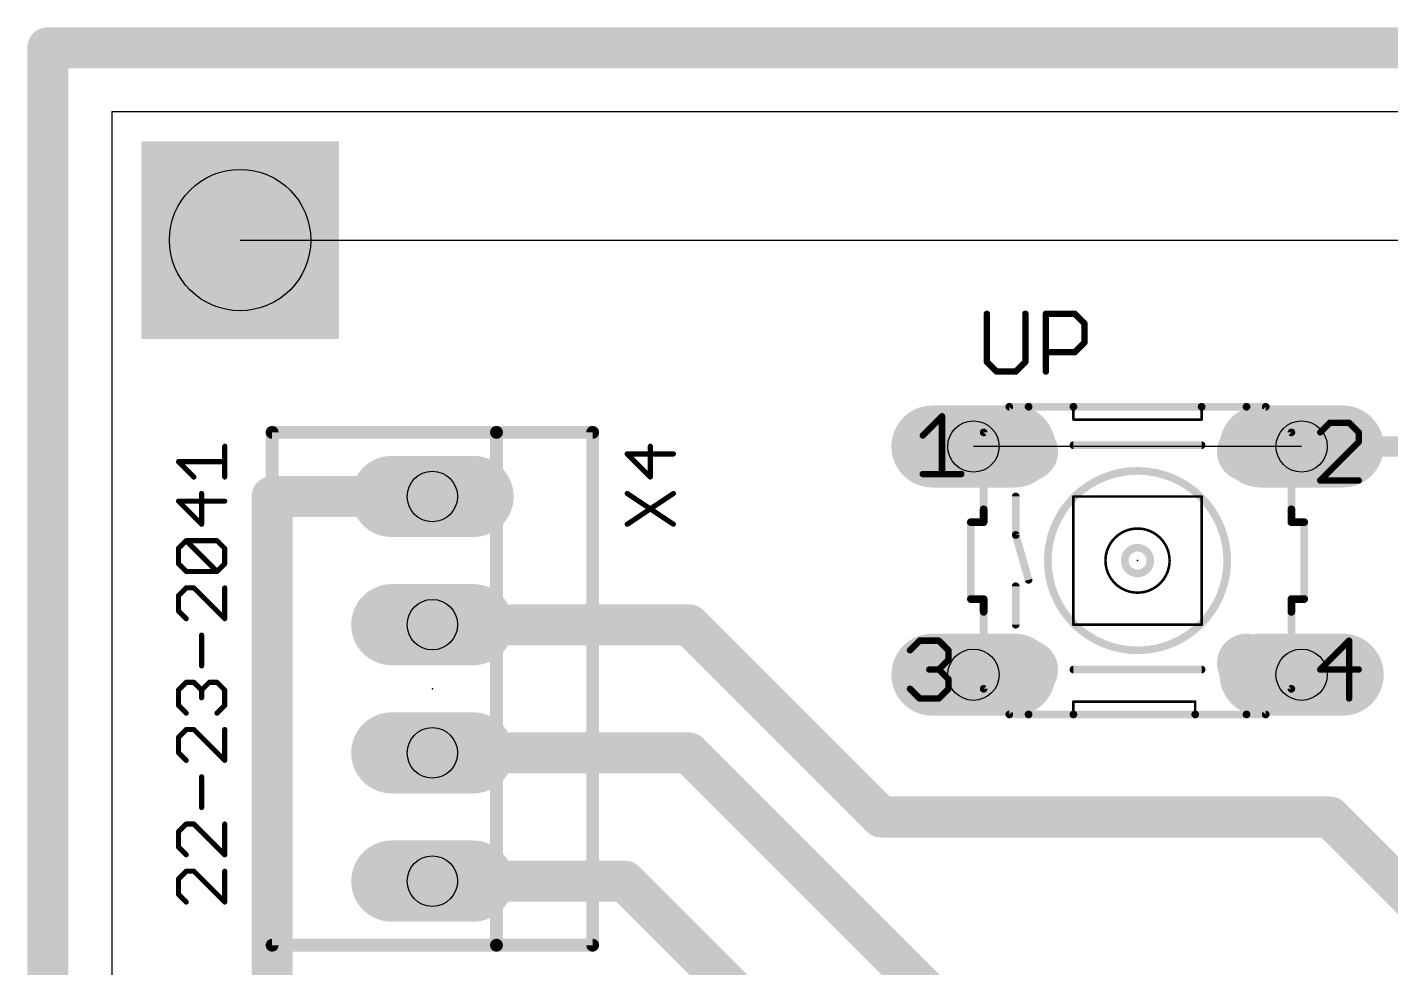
# Model space of a CAD drawing. Extents: x -0.07 to 1.67, y -0.07 to 2.57.
# Drawn here: x -0.066 to 0.998, y 1.832 to 2.566 of the extents above; entities that cross this region are included whole.
import ezdxf

# ---------------------------------------------------------------- set-up
doc = ezdxf.new("R2010")
doc.units = 0
for name, color, linetype in [('1', 22, 'CONTINUOUS'), ('17', 82, 'CONTINUOUS'), ('18', 82, 'CONTINUOUS'), ('19', 53, 'CONTINUOUS'), ('20', 7, 'CONTINUOUS'), ('21', 253, 'CONTINUOUS'), ('23', 7, 'CONTINUOUS'), ('25', 253, 'CONTINUOUS'), ('27', 253, 'CONTINUOUS'), ('29', 253, 'CONTINUOUS'), ('30', 253, 'CONTINUOUS'), ('44', 253, 'CONTINUOUS'), ('51', 253, 'CONTINUOUS')]:
    doc.layers.add(name, color=color, linetype=linetype)

# ---------------------------------------------------------------- blocks, each defined once
blk = doc.blocks.new('LONGP100')
at = {"const_width": 1}
blk.add_lwpolyline([(-0.5, 0), (0.5, 0)], dxfattribs=at)
at = {"const_width": 0.5}
for points in [[(-0.5, 0.25, 1), (-0.5, -0.25)], [(0.5, -0.25, 1), (0.5, 0.25)]]:
    blk.add_lwpolyline(points, format="xyb", dxfattribs=at)
blk = doc.blocks.new('SQUAREV')
blk.add_solid([(-0.5, -0.5), (0.5, -0.5), (-0.5, 0.5), (0.5, 0.5)])

msp = doc.modelspace()

# ---------------------------------------------------------------- linework, layer by layer
at = {"layer": '1'}
for points, const_width in [([(-0.05, 2.55), (1.65, 2.55)], 0.032), ([(-0.05, -0.05), (-0.05, 2.55)], 0.032), ([(0.928, 2.239), (1.011, 2.239)], 0.016), ([(0.125, 1.775), (0.125, 2.2)], 0.032), ([(0.125, 2.2), (0.25, 2.2)], 0.032), ([(0.45, 2.1), (0.25, 2.1)], 0.032), ([(0.6, 1.95), (0.45, 2.1)], 0.032), ([(0.45, 2), (0.25, 2)], 0.032), ([(0.672, 1.778), (0.45, 2)], 0.032), ([(0.95, 1.95), (0.6, 1.95)], 0.032), ([(1.211, 1.689), (0.95, 1.95)], 0.032), ([(0.25, 1.9), (0.4, 1.9)], 0.032), ([(0.4, 1.9), (0.55, 1.75)], 0.032)]:
    msp.add_lwpolyline(points, dxfattribs=dict(at, const_width=const_width))
for points, const_width in [([(-0.05, 2.558, 1), (-0.05, 2.542)], 0.016), ([(-0.042, 2.55, 1), (-0.058, 2.55)], 0.016), ([(0.928, 2.243, 1), (0.928, 2.235)], 0.008), ([(0.133, 2.2, 1), (0.117, 2.2)], 0.016), ([(0.125, 2.208, 1), (0.125, 2.192)], 0.016), ([(0.25, 2.192, 1), (0.25, 2.208)], 0.016), ([(0.25, 2.108, 1), (0.25, 2.092)], 0.016), ([(0.455657, 2.105657, 1), (0.444343, 2.094343)], 0.016), ([(0.45, 2.092, 1), (0.45, 2.108)], 0.016), ([(0.25, 2.008, 1), (0.25, 1.992)], 0.016), ([(0.455657, 2.005657, 1), (0.444343, 1.994343)], 0.016), ([(0.45, 1.992, 1), (0.45, 2.008)], 0.016), ([(0.6, 1.958, 1), (0.6, 1.942)], 0.016), ([(0.594343, 1.944343, 1), (0.605657, 1.955657)], 0.016), ([(0.955657, 1.955657, 1), (0.944343, 1.944343)], 0.016), ([(0.95, 1.942, 1), (0.95, 1.958)], 0.016), ([(0.25, 1.908, 1), (0.25, 1.892)], 0.016), ([(0.405657, 1.905657, 1), (0.394343, 1.894343)], 0.016), ([(0.4, 1.892, 1), (0.4, 1.908)], 0.016)]:
    msp.add_lwpolyline(points, format="xyb", dxfattribs=dict(at, const_width=const_width))
at = {"layer": '19'}
for p, q in [((0.1, 2.4), (1.5, 2.4)), ((0.928, 2.239), (0.672, 2.239))]:
    msp.add_line(p, q, dxfattribs=at)
at = {"layer": '20'}
for p, q in [((1.6, 2.5), (0, 2.5)), ((0, 2.5), (0, 0))]:
    msp.add_line(p, q, dxfattribs=at)
at = {"layer": '21'}
for points, const_width in [([(0.75, 2.27), (0.715, 2.27)], 0.006), ([(0.85, 2.27), (0.75, 2.27)], 0.006), ([(0.75, 2.27), (0.75, 2.26)], 0.002), ([(0.885, 2.27), (0.85, 2.27)], 0.006), ([(0.85, 2.26), (0.85, 2.27)], 0.002), ([(0.125, 1.85), (0.125, 2.25)], 0.01), ([(0.125, 2.25), (0.3, 2.25)], 0.01), ([(0.3, 2.25), (0.375, 2.25)], 0.01), ([(0.3, 2.25), (0.3, 1.85)], 0.01), ([(0.375, 2.25), (0.375, 1.85)], 0.01), ([(0.85, 2.26), (0.75, 2.26)], 0.002), ([(0.68, 2.18), (0.68, 2.19)], 0.006), ([(0.92, 2.18), (0.92, 2.19)], 0.006), ([(0.67, 2.18), (0.68, 2.18)], 0.006), ([(0.67, 2.18), (0.67, 2.12)], 0.006), ([(0.92, 2.18), (0.93, 2.18)], 0.006), ([(0.93, 2.12), (0.93, 2.18)], 0.006), ([(0.68, 2.12), (0.67, 2.12)], 0.006), ([(0.68, 2.12), (0.68, 2.11)], 0.006), ([(0.93, 2.12), (0.92, 2.12)], 0.006), ([(0.92, 2.12), (0.92, 2.11)], 0.006), ([(0.715, 2.03), (0.75, 2.03)], 0.006), ([(0.75, 2.03), (0.845, 2.03)], 0.006), ([(0.845, 2.04), (0.75, 2.04)], 0.002), ([(0.75, 2.04), (0.75, 2.03)], 0.002), ([(0.845, 2.03), (0.885, 2.03)], 0.006), ([(0.845, 2.04), (0.845, 2.03)], 0.002), ([(0.3, 1.85), (0.125, 1.85)], 0.01), ([(0.375, 1.85), (0.3, 1.85)], 0.01)]:
    msp.add_lwpolyline(points, dxfattribs=dict(at, const_width=const_width))
for points, const_width in [([(0.715, 2.2715, 1), (0.715, 2.2685)], 0.003), ([(0.75, 2.2715, 1), (0.75, 2.2685)], 0.003), ([(0.75, 2.2685, 1), (0.75, 2.2715)], 0.003), ([(0.7505, 2.27, 1), (0.7495, 2.27)], 0.001), ([(0.85, 2.2715, 1), (0.85, 2.2685)], 0.003), ([(0.85, 2.2685, 1), (0.85, 2.2715)], 0.003), ([(0.8505, 2.27, 1), (0.8495, 2.27)], 0.001), ([(0.885, 2.2685, 1), (0.885, 2.2715)], 0.003), ([(0.1275, 2.25, 1), (0.1225, 2.25)], 0.005), ([(0.125, 2.2525, 1), (0.125, 2.2475)], 0.005), ([(0.3, 2.2525, 1), (0.3, 2.2475)], 0.005), ([(0.3025, 2.25, 1), (0.2975, 2.25)], 0.005), ([(0.3, 2.2475, 1), (0.3, 2.2525)], 0.005), ([(0.3775, 2.25, 1), (0.3725, 2.25)], 0.005), ([(0.375, 2.2475, 1), (0.375, 2.2525)], 0.005), ([(0.75, 2.2605, 1), (0.75, 2.2595)], 0.001), ([(0.7495, 2.26, 1), (0.7505, 2.26)], 0.001), ([(0.8495, 2.26, 1), (0.8505, 2.26)], 0.001), ([(0.85, 2.2595, 1), (0.85, 2.2605)], 0.001), ([(0.8, 2.08, 1), (0.8, 2.22, 1), (0.8, 2.08)], 0.006), ([(0.6815, 2.19, 1), (0.6785, 2.19)], 0.003), ([(0.9215, 2.19, 1), (0.9185, 2.19)], 0.003), ([(0.67, 2.1815, 1), (0.67, 2.1785)], 0.003), ([(0.6715, 2.18, 1), (0.6685, 2.18)], 0.003), ([(0.6785, 2.18, 1), (0.6815, 2.18)], 0.003), ([(0.68, 2.1785, 1), (0.68, 2.1815)], 0.003), ([(0.92, 2.1815, 1), (0.92, 2.1785)], 0.003), ([(0.9185, 2.18, 1), (0.9215, 2.18)], 0.003), ([(0.9315, 2.18, 1), (0.9285, 2.18)], 0.003), ([(0.93, 2.1785, 1), (0.93, 2.1815)], 0.003), ([(0.8, 2.14, 1), (0.8, 2.16, 1), (0.8, 2.14)], 0.006), ([(0.67, 2.1215, 1), (0.67, 2.1185)], 0.003), ([(0.6685, 2.12, 1), (0.6715, 2.12)], 0.003), ([(0.6815, 2.12, 1), (0.6785, 2.12)], 0.003), ([(0.68, 2.1185, 1), (0.68, 2.1215)], 0.003), ([(0.92, 2.1215, 1), (0.92, 2.1185)], 0.003), ([(0.9215, 2.12, 1), (0.9185, 2.12)], 0.003), ([(0.9285, 2.12, 1), (0.9315, 2.12)], 0.003), ([(0.93, 2.1185, 1), (0.93, 2.1215)], 0.003), ([(0.6785, 2.11, 1), (0.6815, 2.11)], 0.003), ([(0.9185, 2.11, 1), (0.9215, 2.11)], 0.003), ([(0.715, 2.0315, 1), (0.715, 2.0285)], 0.003), ([(0.75, 2.0315, 1), (0.75, 2.0285)], 0.003), ([(0.75, 2.0285, 1), (0.75, 2.0315)], 0.003), ([(0.75, 2.0405, 1), (0.75, 2.0395)], 0.001), ([(0.7505, 2.04, 1), (0.7495, 2.04)], 0.001), ([(0.845, 2.0315, 1), (0.845, 2.0285)], 0.003), ([(0.845, 2.0285, 1), (0.845, 2.0315)], 0.003), ([(0.8455, 2.04, 1), (0.8445, 2.04)], 0.001), ([(0.845, 2.0395, 1), (0.845, 2.0405)], 0.001), ([(0.885, 2.0285, 1), (0.885, 2.0315)], 0.003), ([(0.7495, 2.03, 1), (0.7505, 2.03)], 0.001), ([(0.8445, 2.03, 1), (0.8455, 2.03)], 0.001), ([(0.125, 1.8525, 1), (0.125, 1.8475)], 0.005), ([(0.1225, 1.85, 1), (0.1275, 1.85)], 0.005), ([(0.3, 1.8525, 1), (0.3, 1.8475)], 0.005), ([(0.2975, 1.85, 1), (0.3025, 1.85)], 0.005), ([(0.3, 1.8475, 1), (0.3, 1.8525)], 0.005), ([(0.3725, 1.85, 1), (0.3775, 1.85)], 0.005), ([(0.375, 1.8475, 1), (0.375, 1.8525)], 0.005)]:
    msp.add_lwpolyline(points, format="xyb", dxfattribs=dict(at, const_width=const_width))
at = {"layer": '23'}
for p in [(0.8, 2.15), (0.25, 2.05)]:
    msp.add_point(p, dxfattribs=at)
at = {"layer": '25'}
for points, const_width in [([(0.6825, 2.342538), (0.6825, 2.305006)], 0.005), ([(0.712526, 2.305006), (0.712526, 2.342538)], 0.005), ([(0.728539, 2.2975), (0.728539, 2.342538)], 0.005), ([(0.728539, 2.342538), (0.751058, 2.342538)], 0.005), ([(0.751058, 2.342538), (0.758565, 2.335032)], 0.005), ([(0.758565, 2.335032), (0.758565, 2.320019)], 0.005), ([(0.758565, 2.320019), (0.751058, 2.312513)], 0.005), ([(0.751058, 2.312513), (0.728539, 2.312513)], 0.005), ([(0.6825, 2.305006), (0.690006, 2.2975)], 0.005), ([(0.690006, 2.2975), (0.705019, 2.2975)], 0.005), ([(0.705019, 2.2975), (0.712526, 2.305006)], 0.005), ([(0.438, 2.233184), (0.401969, 2.233184)], 0.004), ([(0.401969, 2.233184), (0.419985, 2.215169)], 0.004), ([(0.419985, 2.215169), (0.419985, 2.239189)], 0.004), ([(0.401969, 2.178337), (0.438, 2.202358)], 0.004), ([(0.401969, 2.202358), (0.438, 2.178337)], 0.004)]:
    msp.add_lwpolyline(points, dxfattribs=dict(at, const_width=const_width))
for points, const_width in [([(0.68375, 2.342538, 1), (0.68125, 2.342538)], 0.0025), ([(0.713776, 2.342538, 1), (0.711276, 2.342538)], 0.0025), ([(0.729789, 2.342538, 1), (0.727289, 2.342538)], 0.0025), ([(0.728539, 2.343788, 1), (0.728539, 2.341288)], 0.0025), ([(0.751942, 2.343422, 1), (0.750175, 2.341655)], 0.0025), ([(0.751058, 2.341288, 1), (0.751058, 2.343788)], 0.0025), ([(0.759815, 2.335032, 1), (0.757315, 2.335032)], 0.0025), ([(0.757681, 2.334148, 1), (0.759449, 2.335916)], 0.0025), ([(0.757315, 2.320019, 1), (0.759815, 2.320019)], 0.0025), ([(0.759449, 2.319135, 1), (0.757681, 2.320903)], 0.0025), ([(0.728539, 2.313763, 1), (0.728539, 2.311263)], 0.0025), ([(0.750175, 2.313397, 1), (0.751942, 2.311629)], 0.0025), ([(0.751058, 2.311263, 1), (0.751058, 2.313763)], 0.0025), ([(0.683384, 2.30589, 1), (0.681616, 2.304123)], 0.0025), ([(0.68125, 2.305006, 1), (0.68375, 2.305006)], 0.0025), ([(0.690006, 2.29875, 1), (0.690006, 2.29625)], 0.0025), ([(0.689123, 2.296616, 1), (0.69089, 2.298384)], 0.0025), ([(0.704135, 2.298384, 1), (0.705903, 2.296616)], 0.0025), ([(0.705019, 2.29625, 1), (0.705019, 2.29875)], 0.0025), ([(0.711276, 2.305006, 1), (0.713776, 2.305006)], 0.0025), ([(0.713409, 2.304123, 1), (0.711642, 2.30589)], 0.0025), ([(0.727289, 2.2975, 1), (0.729789, 2.2975)], 0.0025), ([(0.401969, 2.234184, 1), (0.401969, 2.232184)], 0.002), ([(0.402676, 2.233891, 1), (0.401262, 2.232477)], 0.002), ([(0.420985, 2.239189, 1), (0.418985, 2.239189)], 0.002), ([(0.438, 2.232184, 1), (0.438, 2.234184)], 0.002), ([(0.418985, 2.215169, 1), (0.420985, 2.215169)], 0.002), ([(0.419278, 2.214461, 1), (0.420692, 2.215876)], 0.002), ([(0.402524, 2.20319, 1), (0.401415, 2.201525)], 0.002), ([(0.438555, 2.201525, 1), (0.437445, 2.20319)], 0.002), ([(0.401415, 2.179169, 1), (0.402524, 2.177505)], 0.002), ([(0.437445, 2.177505, 1), (0.438555, 2.179169)], 0.002)]:
    msp.add_lwpolyline(points, format="xyb", dxfattribs=dict(at, const_width=const_width))
at = {"layer": '27', "const_width": 0.004}
for points in [[(0.088, 2.215168), (0.088, 2.239189)], [(0.06398, 2.215168), (0.051969, 2.227179)], [(0.051969, 2.227179), (0.088, 2.227179)], [(0.069985, 2.178337), (0.069985, 2.202357)], [(0.088, 2.196352), (0.051969, 2.196352)], [(0.051969, 2.196352), (0.069985, 2.178337)], [(0.051969, 2.159521), (0.057974, 2.165526)], [(0.051969, 2.14751), (0.051969, 2.159521)], [(0.057974, 2.165526), (0.081995, 2.165526)], [(0.081995, 2.141505), (0.057974, 2.165526)], [(0.081995, 2.165526), (0.088, 2.159521)], [(0.088, 2.159521), (0.088, 2.14751)], [(0.057974, 2.141505), (0.051969, 2.14751)], [(0.088, 2.14751), (0.081995, 2.141505)], [(0.081995, 2.141505), (0.057974, 2.141505)], [(0.057974, 2.128694), (0.051969, 2.122689)], [(0.06398, 2.128694), (0.057974, 2.128694)], [(0.088, 2.104674), (0.06398, 2.128694)], [(0.088, 2.128694), (0.088, 2.104674)], [(0.051969, 2.122689), (0.051969, 2.110679)], [(0.051969, 2.110679), (0.057974, 2.104674)], [(0.069985, 2.067843), (0.069985, 2.091863)], [(0.051969, 2.049026), (0.057974, 2.055031)], [(0.057974, 2.055031), (0.06398, 2.055031)], [(0.06398, 2.055031), (0.069985, 2.049026)], [(0.069985, 2.049026), (0.07599, 2.055031)], [(0.07599, 2.055031), (0.081995, 2.055031)], [(0.081995, 2.055031), (0.088, 2.049026)], [(0.051969, 2.037016), (0.051969, 2.049026)], [(0.069985, 2.049026), (0.069985, 2.043021)], [(0.088, 2.049026), (0.088, 2.037016)], [(0.057974, 2.031011), (0.051969, 2.037016)], [(0.088, 2.037016), (0.081995, 2.031011)], [(0.057974, 2.0182), (0.051969, 2.012195)], [(0.051969, 2.012195), (0.051969, 2.000185)], [(0.06398, 2.0182), (0.057974, 2.0182)], [(0.088, 1.99418), (0.06398, 2.0182)], [(0.088, 2.0182), (0.088, 1.99418)], [(0.051969, 2.000185), (0.057974, 1.99418)], [(0.069985, 1.957348), (0.069985, 1.981369)], [(0.057974, 1.944537), (0.051969, 1.938532)], [(0.06398, 1.944537), (0.057974, 1.944537)], [(0.088, 1.920517), (0.06398, 1.944537)], [(0.088, 1.944537), (0.088, 1.920517)], [(0.051969, 1.938532), (0.051969, 1.926522)], [(0.051969, 1.926522), (0.057974, 1.920517)], [(0.057974, 1.907706), (0.051969, 1.901701)], [(0.051969, 1.901701), (0.051969, 1.88969)], [(0.06398, 1.907706), (0.057974, 1.907706)], [(0.088, 1.883685), (0.06398, 1.907706)], [(0.088, 1.907706), (0.088, 1.883685)], [(0.051969, 1.88969), (0.057974, 1.883685)]]:
    msp.add_lwpolyline(points, dxfattribs=at)
at = {"layer": '27', "const_width": 0.002}
for points in [[(0.089, 2.239189, 1), (0.087, 2.239189)], [(0.052676, 2.227886, 1), (0.051262, 2.226471)], [(0.051969, 2.228179, 1), (0.051969, 2.226179)], [(0.088, 2.226179, 1), (0.088, 2.228179)], [(0.063272, 2.214461, 1), (0.064687, 2.215875)], [(0.087, 2.215168, 1), (0.089, 2.215168)], [(0.070985, 2.202357, 1), (0.068985, 2.202357)], [(0.051969, 2.197352, 1), (0.051969, 2.195352)], [(0.052676, 2.197059, 1), (0.051262, 2.195645)], [(0.088, 2.195352, 1), (0.088, 2.197352)], [(0.068985, 2.178337, 1), (0.070985, 2.178337)], [(0.069278, 2.17763, 1), (0.070692, 2.179044)], [(0.052969, 2.159521, 1), (0.050969, 2.159521)], [(0.051262, 2.160228, 1), (0.052676, 2.158814)], [(0.057974, 2.166526, 1), (0.057974, 2.164526)], [(0.058682, 2.166233, 1), (0.057267, 2.164819)], [(0.058682, 2.164819, 1), (0.057267, 2.166233)], [(0.082702, 2.166233, 1), (0.081288, 2.164819)], [(0.081995, 2.164526, 1), (0.081995, 2.166526)], [(0.089, 2.159521, 1), (0.087, 2.159521)], [(0.087293, 2.158814, 1), (0.088707, 2.160228)], [(0.052676, 2.148218, 1), (0.051262, 2.146803)], [(0.050969, 2.14751, 1), (0.052969, 2.14751)], [(0.087, 2.14751, 1), (0.089, 2.14751)], [(0.088707, 2.146803, 1), (0.087293, 2.148218)], [(0.057974, 2.142505, 1), (0.057974, 2.140505)], [(0.057267, 2.140798, 1), (0.058682, 2.142213)], [(0.081288, 2.142213, 1), (0.082702, 2.140798)], [(0.081288, 2.140798, 1), (0.082702, 2.142213)], [(0.081995, 2.140505, 1), (0.081995, 2.142505)], [(0.057974, 2.129694, 1), (0.057974, 2.127694)], [(0.058682, 2.127987, 1), (0.057267, 2.129402)], [(0.064687, 2.129401, 1), (0.063272, 2.127987)], [(0.06398, 2.127694, 1), (0.06398, 2.129694)], [(0.089, 2.128694, 1), (0.087, 2.128694)], [(0.052969, 2.122689, 1), (0.050969, 2.122689)], [(0.051262, 2.123396, 1), (0.052676, 2.121982)], [(0.052676, 2.111386, 1), (0.051262, 2.109972)], [(0.050969, 2.110679, 1), (0.052969, 2.110679)], [(0.057267, 2.103967, 1), (0.058682, 2.105381)], [(0.087293, 2.103967, 1), (0.088707, 2.105381)], [(0.087, 2.104674, 1), (0.089, 2.104674)], [(0.070985, 2.091863, 1), (0.068985, 2.091863)], [(0.068985, 2.067843, 1), (0.070985, 2.067843)], [(0.057974, 2.056031, 1), (0.057974, 2.054031)], [(0.058682, 2.054324, 1), (0.057267, 2.055739)], [(0.064687, 2.055739, 1), (0.063272, 2.054324)], [(0.06398, 2.054031, 1), (0.06398, 2.056031)], [(0.07599, 2.056031, 1), (0.07599, 2.054031)], [(0.076697, 2.054324, 1), (0.075283, 2.055739)], [(0.082702, 2.055739, 1), (0.081288, 2.054324)], [(0.081995, 2.054031, 1), (0.081995, 2.056031)], [(0.052969, 2.049026, 1), (0.050969, 2.049026)], [(0.051262, 2.049734, 1), (0.052676, 2.048319)], [(0.070985, 2.049026, 1), (0.068985, 2.049026)], [(0.069278, 2.049734, 1), (0.070692, 2.048319)], [(0.068985, 2.043021, 1), (0.070985, 2.043021)], [(0.069278, 2.048319, 1), (0.070692, 2.049734)], [(0.089, 2.049026, 1), (0.087, 2.049026)], [(0.087293, 2.048319, 1), (0.088707, 2.049734)], [(0.052676, 2.037723, 1), (0.051262, 2.036309)], [(0.050969, 2.037016, 1), (0.052969, 2.037016)], [(0.057267, 2.030304, 1), (0.058682, 2.031718)], [(0.081288, 2.031718, 1), (0.082702, 2.030304)], [(0.087, 2.037016, 1), (0.089, 2.037016)], [(0.088707, 2.036309, 1), (0.087293, 2.037723)], [(0.052969, 2.012195, 1), (0.050969, 2.012195)], [(0.051262, 2.012902, 1), (0.052676, 2.011488)], [(0.057974, 2.0192, 1), (0.057974, 2.0172)], [(0.058682, 2.017493, 1), (0.057267, 2.018907)], [(0.064687, 2.018907, 1), (0.063272, 2.017493)], [(0.06398, 2.0172, 1), (0.06398, 2.0192)], [(0.089, 2.0182, 1), (0.087, 2.0182)], [(0.052676, 2.000892, 1), (0.051262, 1.999478)], [(0.050969, 2.000185, 1), (0.052969, 2.000185)], [(0.057267, 1.993473, 1), (0.058682, 1.994887)], [(0.087, 1.99418, 1), (0.089, 1.99418)], [(0.087293, 1.993473, 1), (0.088707, 1.994887)], [(0.070985, 1.981369, 1), (0.068985, 1.981369)], [(0.068985, 1.957348, 1), (0.070985, 1.957348)], [(0.057974, 1.945537, 1), (0.057974, 1.943537)], [(0.058682, 1.94383, 1), (0.057267, 1.945244)], [(0.064687, 1.945244, 1), (0.063272, 1.94383)], [(0.06398, 1.943537, 1), (0.06398, 1.945537)], [(0.089, 1.944537, 1), (0.087, 1.944537)], [(0.052969, 1.938532, 1), (0.050969, 1.938532)], [(0.051262, 1.939239, 1), (0.052676, 1.937825)], [(0.052676, 1.927229, 1), (0.051262, 1.925815)], [(0.050969, 1.926522, 1), (0.052969, 1.926522)], [(0.057267, 1.91981, 1), (0.058682, 1.921224)], [(0.087, 1.920517, 1), (0.089, 1.920517)], [(0.087293, 1.91981, 1), (0.088707, 1.921224)], [(0.052969, 1.901701, 1), (0.050969, 1.901701)], [(0.057974, 1.908706, 1), (0.057974, 1.906706)], [(0.058682, 1.906999, 1), (0.057267, 1.908413)], [(0.064687, 1.908413, 1), (0.063272, 1.906999)], [(0.06398, 1.906706, 1), (0.06398, 1.908706)], [(0.089, 1.907706, 1), (0.087, 1.907706)], [(0.051262, 1.902408, 1), (0.052676, 1.900994)], [(0.052676, 1.890397, 1), (0.051262, 1.888983)], [(0.050969, 1.88969, 1), (0.052969, 1.88969)], [(0.057267, 1.882978, 1), (0.058682, 1.884392)], [(0.087, 1.883685, 1), (0.089, 1.883685)], [(0.087293, 1.882978, 1), (0.088707, 1.884392)]]:
    msp.add_lwpolyline(points, format="xyb", dxfattribs=at)
at = {"layer": '44'}
for centre, radius in [((0.1, 2.4), 0.055118), ((0.672, 2.239), 0.02), ((0.928, 2.239), 0.02), ((0.25, 2.2), 0.019685), ((0.25, 2.1), 0.019685), ((0.672, 2.061), 0.02), ((0.928, 2.061), 0.02), ((0.25, 2), 0.019685), ((0.25, 1.9), 0.019685)]:
    msp.add_circle(centre, radius, dxfattribs=at)
at = {"layer": '51'}
for points, const_width in [([(0.7, 2.27), (0.68, 2.25)], 0.006), ([(0.7, 2.27), (0.715, 2.27)], 0.006), ([(0.9, 2.27), (0.885, 2.27)], 0.006), ([(0.92, 2.25), (0.9, 2.27)], 0.006), ([(0.6325, 2.247526), (0.647513, 2.262538)], 0.005), ([(0.647513, 2.262538), (0.647513, 2.2175)], 0.005), ([(0.950006, 2.257538), (0.9425, 2.250032)], 0.005), ([(0.965019, 2.257538), (0.950006, 2.257538)], 0.005), ([(0.972526, 2.250032), (0.965019, 2.257538)], 0.005), ([(0.68, 2.25), (0.68, 2.19)], 0.006), ([(0.92, 2.19), (0.92, 2.25)], 0.006), ([(0.9425, 2.2125), (0.972526, 2.242526)], 0.005), ([(0.972526, 2.242526), (0.972526, 2.250032)], 0.005), ([(0.85, 2.24), (0.75, 2.24)], 0.006), ([(0.6325, 2.2175), (0.662526, 2.2175)], 0.005), ([(0.972526, 2.2125), (0.9425, 2.2125)], 0.005), ([(0.705, 2.2), (0.705, 2.17)], 0.006), ([(0.75, 2.2), (0.75, 2.1)], 0.002), ([(0.75, 2.2), (0.85, 2.2)], 0.002), ([(0.85, 2.1), (0.85, 2.2)], 0.002), ([(0.705, 2.17), (0.715, 2.135)], 0.006), ([(0.705, 2.13), (0.705, 2.1)], 0.006), ([(0.68, 2.05), (0.68, 2.11)], 0.006), ([(0.92, 2.05), (0.92, 2.11)], 0.006), ([(0.85, 2.1), (0.75, 2.1)], 0.002), ([(0.6225, 2.080032), (0.630006, 2.087538)], 0.005), ([(0.630006, 2.087538), (0.645019, 2.087538)], 0.005), ([(0.645019, 2.087538), (0.652526, 2.080032)], 0.005), ([(0.965019, 2.087538), (0.9425, 2.065019)], 0.005), ([(0.965019, 2.0425), (0.965019, 2.087538)], 0.005), ([(0.652526, 2.072526), (0.645019, 2.065019)], 0.005), ([(0.652526, 2.080032), (0.652526, 2.072526)], 0.005), ([(0.645019, 2.065019), (0.637513, 2.065019)], 0.005), ([(0.645019, 2.065019), (0.652526, 2.057513)], 0.005), ([(0.75, 2.065), (0.85, 2.065)], 0.006), ([(0.9425, 2.065019), (0.972526, 2.065019)], 0.005), ([(0.652526, 2.057513), (0.652526, 2.050006)], 0.005), ([(0.7, 2.03), (0.68, 2.05)], 0.006), ([(0.9, 2.03), (0.92, 2.05)], 0.006), ([(0.630006, 2.0425), (0.6225, 2.050006)], 0.005), ([(0.645019, 2.0425), (0.630006, 2.0425)], 0.005), ([(0.652526, 2.050006), (0.645019, 2.0425)], 0.005), ([(0.7, 2.03), (0.715, 2.03)], 0.006), ([(0.9, 2.03), (0.885, 2.03)], 0.006)]:
    msp.add_lwpolyline(points, dxfattribs=dict(at, const_width=const_width))
for points, const_width in [([(0.7, 2.2715, 1), (0.7, 2.2685)], 0.003), ([(0.701061, 2.268939, 1), (0.698939, 2.271061)], 0.003), ([(0.715, 2.2685, 1), (0.715, 2.2715)], 0.003), ([(0.885, 2.2715, 1), (0.885, 2.2685)], 0.003), ([(0.901061, 2.271061, 1), (0.898939, 2.268939)], 0.003), ([(0.9, 2.2685, 1), (0.9, 2.2715)], 0.003), ([(0.648763, 2.262538, 1), (0.646263, 2.262538)], 0.0025), ([(0.648397, 2.261655, 1), (0.646629, 2.263422)], 0.0025), ([(0.715, 2.215, 1), (0.715, 2.255, 1), (0.715, 2.215)], 0.006), ([(0.885, 2.215, 1), (0.885, 2.255, 1), (0.885, 2.215)], 0.006), ([(0.950006, 2.258788, 1), (0.950006, 2.256288)], 0.0025), ([(0.95089, 2.256655, 1), (0.949123, 2.258422)], 0.0025), ([(0.965903, 2.258422, 1), (0.964135, 2.256655)], 0.0025), ([(0.965019, 2.256288, 1), (0.965019, 2.258788)], 0.0025), ([(0.631616, 2.248409, 1), (0.633384, 2.246642)], 0.0025), ([(0.6815, 2.25, 1), (0.6785, 2.25)], 0.003), ([(0.678939, 2.251061, 1), (0.681061, 2.248939)], 0.003), ([(0.9215, 2.25, 1), (0.9185, 2.25)], 0.003), ([(0.918939, 2.248939, 1), (0.921061, 2.251061)], 0.003), ([(0.941616, 2.250916, 1), (0.943384, 2.249148)], 0.0025), ([(0.973776, 2.250032, 1), (0.971276, 2.250032)], 0.0025), ([(0.971642, 2.249148, 1), (0.973409, 2.250916)], 0.0025), ([(0.973409, 2.241642, 1), (0.971642, 2.243409)], 0.0025), ([(0.75, 2.2415, 1), (0.75, 2.2385)], 0.003), ([(0.85, 2.2385, 1), (0.85, 2.2415)], 0.003), ([(0.971276, 2.242526, 1), (0.973776, 2.242526)], 0.0025), ([(0.6325, 2.21875, 1), (0.6325, 2.21625)], 0.0025), ([(0.646263, 2.2175, 1), (0.648763, 2.2175)], 0.0025), ([(0.662526, 2.21625, 1), (0.662526, 2.21875)], 0.0025), ([(0.9425, 2.21375, 1), (0.9425, 2.21125)], 0.0025), ([(0.941616, 2.213384, 1), (0.943384, 2.211616)], 0.0025), ([(0.972526, 2.21125, 1), (0.972526, 2.21375)], 0.0025), ([(0.7065, 2.2, 1), (0.7035, 2.2)], 0.003), ([(0.6785, 2.19, 1), (0.6815, 2.19)], 0.003), ([(0.7505, 2.2, 1), (0.7495, 2.2)], 0.001), ([(0.75, 2.2005, 1), (0.75, 2.1995)], 0.001), ([(0.8505, 2.2, 1), (0.8495, 2.2)], 0.001), ([(0.85, 2.1995, 1), (0.85, 2.2005)], 0.001), ([(0.9185, 2.19, 1), (0.9215, 2.19)], 0.003), ([(0.706442, 2.170412, 1), (0.703558, 2.169588)], 0.003), ([(0.7035, 2.17, 1), (0.7065, 2.17)], 0.003), ([(0.8, 2.125, 1), (0.8, 2.175, 1), (0.8, 2.125)], 0.002), ([(0.7065, 2.13, 1), (0.7035, 2.13)], 0.003), ([(0.713558, 2.134588, 1), (0.716442, 2.135412)], 0.003), ([(0.6815, 2.11, 1), (0.6785, 2.11)], 0.003), ([(0.9215, 2.11, 1), (0.9185, 2.11)], 0.003), ([(0.7035, 2.1, 1), (0.7065, 2.1)], 0.003), ([(0.75, 2.1005, 1), (0.75, 2.0995)], 0.001), ([(0.7495, 2.1, 1), (0.7505, 2.1)], 0.001), ([(0.8495, 2.1, 1), (0.8505, 2.1)], 0.001), ([(0.85, 2.0995, 1), (0.85, 2.1005)], 0.001), ([(0.630006, 2.088788, 1), (0.630006, 2.086288)], 0.0025), ([(0.63089, 2.086655, 1), (0.629123, 2.088422)], 0.0025), ([(0.645903, 2.088422, 1), (0.644135, 2.086655)], 0.0025), ([(0.645019, 2.086288, 1), (0.645019, 2.088788)], 0.0025), ([(0.715, 2.045, 1), (0.715, 2.085, 1), (0.715, 2.045)], 0.006), ([(0.885, 2.05, 1), (0.885, 2.09, 1), (0.885, 2.05)], 0.006), ([(0.966269, 2.087538, 1), (0.963769, 2.087538)], 0.0025), ([(0.965903, 2.086655, 1), (0.964135, 2.088422)], 0.0025), ([(0.621616, 2.080916, 1), (0.623384, 2.079148)], 0.0025), ([(0.653776, 2.080032, 1), (0.651276, 2.080032)], 0.0025), ([(0.651642, 2.079148, 1), (0.653409, 2.080916)], 0.0025), ([(0.653409, 2.071642, 1), (0.651642, 2.073409)], 0.0025), ([(0.637513, 2.066269, 1), (0.637513, 2.063769)], 0.0025), ([(0.645903, 2.065903, 1), (0.644135, 2.064135)], 0.0025), ([(0.644135, 2.065903, 1), (0.645903, 2.064135)], 0.0025), ([(0.645019, 2.063769, 1), (0.645019, 2.066269)], 0.0025), ([(0.651276, 2.072526, 1), (0.653776, 2.072526)], 0.0025), ([(0.75, 2.0665, 1), (0.75, 2.0635)], 0.003), ([(0.85, 2.0635, 1), (0.85, 2.0665)], 0.003), ([(0.9425, 2.066269, 1), (0.9425, 2.063769)], 0.0025), ([(0.941616, 2.065903, 1), (0.943384, 2.064135)], 0.0025), ([(0.972526, 2.063769, 1), (0.972526, 2.066269)], 0.0025), ([(0.653776, 2.057513, 1), (0.651276, 2.057513)], 0.0025), ([(0.651642, 2.056629, 1), (0.653409, 2.058397)], 0.0025), ([(0.681061, 2.051061, 1), (0.678939, 2.048939)], 0.003), ([(0.921061, 2.048939, 1), (0.918939, 2.051061)], 0.003), ([(0.623384, 2.05089, 1), (0.621616, 2.049123)], 0.0025), ([(0.630006, 2.04375, 1), (0.630006, 2.04125)], 0.0025), ([(0.629123, 2.041616, 1), (0.63089, 2.043384)], 0.0025), ([(0.644135, 2.043384, 1), (0.645903, 2.041616)], 0.0025), ([(0.645019, 2.04125, 1), (0.645019, 2.04375)], 0.0025), ([(0.651276, 2.050006, 1), (0.653776, 2.050006)], 0.0025), ([(0.653409, 2.049123, 1), (0.651642, 2.05089)], 0.0025), ([(0.6785, 2.05, 1), (0.6815, 2.05)], 0.003), ([(0.9185, 2.05, 1), (0.9215, 2.05)], 0.003), ([(0.963769, 2.0425, 1), (0.966269, 2.0425)], 0.0025), ([(0.7, 2.0315, 1), (0.7, 2.0285)], 0.003), ([(0.698939, 2.028939, 1), (0.701061, 2.031061)], 0.003), ([(0.715, 2.0285, 1), (0.715, 2.0315)], 0.003), ([(0.885, 2.0315, 1), (0.885, 2.0285)], 0.003), ([(0.898939, 2.031061, 1), (0.901061, 2.028939)], 0.003), ([(0.9, 2.0285, 1), (0.9, 2.0315)], 0.003)]:
    msp.add_lwpolyline(points, format="xyb", dxfattribs=dict(at, const_width=const_width))

# ---------------------------------------------------------------- block references
at = {"layer": '17'}
for p, xscale, yscale in [((0.672, 2.239), 0.06, 0.06), ((0.672, 2.239), 0.06, 0.06), ((0.928, 2.239), 0.06, 0.06), ((0.928, 2.239), 0.06, 0.06), ((0.25, 2.2), 0.05937, 0.05937), ((0.25, 2.2), 0.05937, 0.05937), ((0.25, 2.1), 0.05937, 0.05937), ((0.25, 2.1), 0.05937, 0.05937), ((0.672, 2.061), 0.06, 0.06), ((0.672, 2.061), 0.06, 0.06), ((0.928, 2.061), 0.06, 0.06), ((0.928, 2.061), 0.06, 0.06), ((0.25, 2), 0.05937, 0.05937), ((0.25, 2), 0.05937, 0.05937), ((0.25, 1.9), 0.05937, 0.05937), ((0.25, 1.9), 0.05937, 0.05937)]:
    msp.add_blockref('LONGP100', p, dxfattribs=dict(at, xscale=xscale, yscale=yscale))
at = {"layer": '18', "xscale": 0.150236, "yscale": 0.150236}
msp.add_blockref('SQUAREV', (0.1, 2.4), dxfattribs=at)
msp.add_blockref('SQUAREV', (0.1, 2.4), dxfattribs=at)
at = {"layer": '29'}
for name, p, xscale, yscale in [('SQUAREV', (0.1, 2.4), 0.154236, 0.154236), ('LONGP100', (0.672, 2.239), 0.064, 0.064), ('LONGP100', (0.928, 2.239), 0.064, 0.064), ('LONGP100', (0.25, 2.2), 0.06337, 0.06337), ('LONGP100', (0.25, 2.1), 0.06337, 0.06337), ('LONGP100', (0.672, 2.061), 0.064, 0.064), ('LONGP100', (0.928, 2.061), 0.064, 0.064), ('LONGP100', (0.25, 2), 0.06337, 0.06337), ('LONGP100', (0.25, 1.9), 0.06337, 0.06337)]:
    msp.add_blockref(name, p, dxfattribs=dict(at, xscale=xscale, yscale=yscale))
at = {"layer": '30'}
for name, p, xscale, yscale in [('SQUAREV', (0.1, 2.4), 0.154236, 0.154236), ('LONGP100', (0.672, 2.239), 0.064, 0.064), ('LONGP100', (0.928, 2.239), 0.064, 0.064), ('LONGP100', (0.25, 2.2), 0.06337, 0.06337), ('LONGP100', (0.25, 2.1), 0.06337, 0.06337), ('LONGP100', (0.672, 2.061), 0.064, 0.064), ('LONGP100', (0.928, 2.061), 0.064, 0.064), ('LONGP100', (0.25, 2), 0.06337, 0.06337), ('LONGP100', (0.25, 1.9), 0.06337, 0.06337)]:
    msp.add_blockref(name, p, dxfattribs=dict(at, xscale=xscale, yscale=yscale))

doc.saveas('drawing.dxf')
